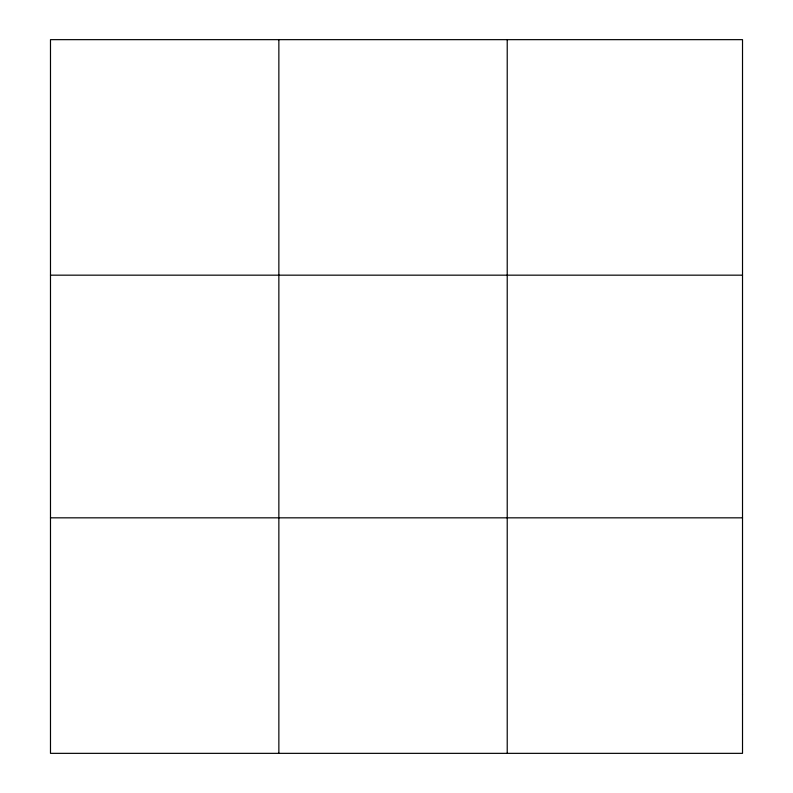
<?xml version="1.0" encoding="UTF-8"?>
<svg xmlns="http://www.w3.org/2000/svg" width="793" height="793" viewBox="0 0 793 793"><rect width="100%" height="100%" fill="white"/><g stroke="black" fill="none" stroke-linecap="round" stroke-linejoin="round"><path stroke-width="1.19" d="M278.858 39.65L278.858 753.35M507.223 39.65L507.223 753.35M50.484 275.171L742.516 275.171M50.484 517.829L742.516 517.829M742.516 694.47L742.516 753.35L50.484 753.35L50.484 39.65L742.516 39.65L742.516 694.47"/></g></svg>
